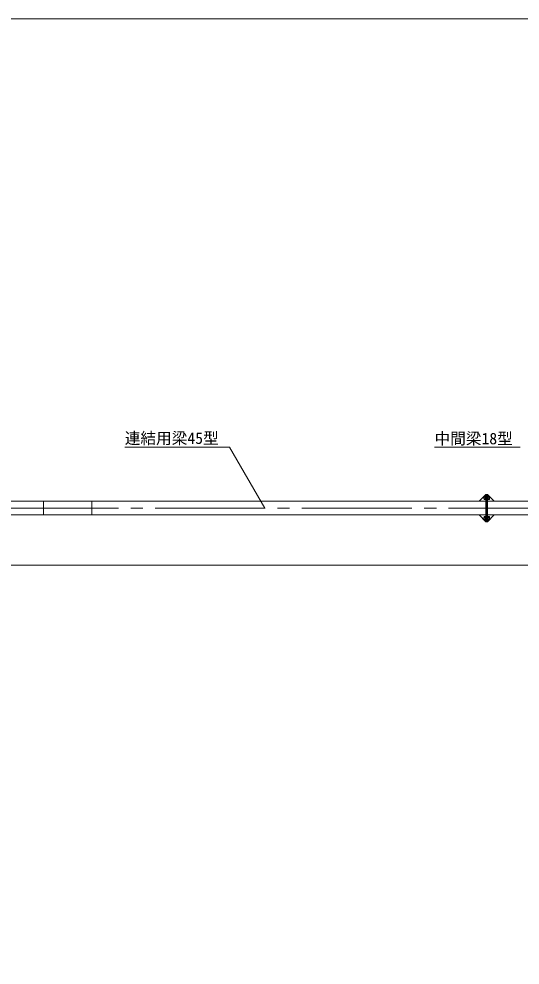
# Model space of a CAD drawing. Units: millimetres, scale not verified. Extents: x -12090 to 12090, y -18325 to 18325.
# Drawn here: x -8393 to -4704, y -8638 to -1675 of the extents above; entities that cross this region are included whole.
import ezdxf
from ezdxf.enums import TextEntityAlignment as Align

# ---------------------------------------------------------------- set-up
doc = ezdxf.new("R2010")
doc.units = ezdxf.units.MM
doc.header["$LTSCALE"] = 90
doc.linetypes.add('CHAIN2', pattern=[12, 9, -1, 1, -1])
for name, color, linetype, lineweight in [('0-6_ﾎﾞﾙﾄ類', 134, 'Continuous', 18), ('0-A_図面枠', 134, 'Continuous', 18), ('0-B_寸法', 134, 'Continuous', 18), ('1-3_中間梁18', 134, 'Continuous', 18), ('1-6_通芯', 134, 'CHAIN2', 18), ('1-9_標準ﾊﾟﾈﾙ', 134, 'Continuous', 18), ('1-B_文字', 134, 'Continuous', 18), ('1-D_連結用梁45', 134, 'Continuous', 18)]:
    doc.layers.add(name, color=color, linetype=linetype, lineweight=lineweight)
doc.styles.add('ＭＳ ゴシック', font='')
doc.styles.get('ＭＳ ゴシック').set_extended_font_data('MS Gothic')

msp = doc.modelspace()

# ---------------------------------------------------------------- linework, layer by layer
at = {"layer": '0-6_ﾎﾞﾙﾄ類'}
for p, q in [((-4968.89, -5193), (-4970.89, -5195)), ((-4970.89, -5205), (-4970.89, -5195)), ((-4968.89, -5207), (-4970.89, -5205)), ((-4967.5, -5194.2), (-4970.1, -5194.2)), ((-4967.5, -5205.8), (-4970.1, -5205.8)), ((-4968.89, -5207), (-4968.89, -5193)), ((-4967.5, -5193), (-4968.89, -5193)), ((-4967.5, -5207), (-4968.89, -5207)), ((-4967.5, -5189.5), (-4965.87, -5187.88)), ((-4967.5, -5210.5), (-4967.5, -5189.5)), ((-4967.5, -5210.5), (-4965.87, -5212.12)), ((-4965.87, -5193.94), (-4958.5, -5193.94)), ((-4965.87, -5206.06), (-4958.5, -5206.06)), ((-4938.89, -5199.19), (-4941.89, -5200)), ((-4938.89, -5200), (-4941.89, -5200.8)), ((-4931.51, -5193.94), (-4938.89, -5193.94)), ((-4931.51, -5206.06), (-4938.89, -5206.06)), ((-4929.89, -5210.5), (-4931.51, -5212.12)), ((-4968.89, -5343), (-4970.89, -5345)), ((-4970.89, -5355), (-4970.89, -5345)), ((-4968.89, -5357), (-4970.89, -5355)), ((-4967.5, -5344.2), (-4970.1, -5344.2)), ((-4967.5, -5355.8), (-4970.1, -5355.8)), ((-4968.89, -5357), (-4968.89, -5343)), ((-4967.5, -5343), (-4968.89, -5343)), ((-4967.5, -5357), (-4968.89, -5357)), ((-4967.5, -5339.5), (-4965.87, -5337.87)), ((-4967.5, -5360.5), (-4967.5, -5339.5)), ((-4967.5, -5360.5), (-4965.87, -5362.13)), ((-4965.87, -5343.94), (-4958.5, -5343.94)), ((-4965.87, -5356.06), (-4958.5, -5356.06)), ((-4938.89, -5349.19), (-4941.89, -5350)), ((-4938.89, -5350), (-4941.89, -5350.81)), ((-4931.51, -5343.94), (-4938.89, -5343.94)), ((-4931.51, -5356.06), (-4938.89, -5356.06)), ((-4929.89, -5360.5), (-4931.51, -5362.13))]:
    msp.add_line(p, q, dxfattribs=at)
for points in [[(-4965.87, -5187.88), (-4958.5, -5187.88), (-4958.5, -5212.12), (-4965.87, -5212.12)], [(-4931.51, -5187.88), (-4938.89, -5187.88), (-4938.89, -5212.12), (-4931.51, -5212.12)], [(-4929.89, -5210.5), (-4929.89, -5189.5), (-4931.51, -5187.88)], [(-4965.87, -5337.87), (-4958.5, -5337.87), (-4958.5, -5362.13), (-4965.87, -5362.13)], [(-4931.51, -5337.87), (-4938.89, -5337.87), (-4938.89, -5362.13), (-4931.51, -5362.13)], [(-4929.89, -5360.5), (-4929.89, -5339.5), (-4931.51, -5337.87)]]:
    msp.add_lwpolyline(points, dxfattribs=at)
for points in [[(-4958.5, -5211), (-4958.5, -5189), (-4956.19, -5189), (-4956.19, -5211)], [(-4941.89, -5189), (-4941.89, -5211), (-4944.19, -5211), (-4944.19, -5189)], [(-4941.89, -5188.65), (-4941.89, -5211.35), (-4938.89, -5211.35), (-4938.89, -5188.65)], [(-4958.5, -5361), (-4958.5, -5339), (-4956.19, -5339), (-4956.19, -5361)], [(-4941.89, -5339), (-4941.89, -5361), (-4944.19, -5361), (-4944.19, -5339)], [(-4941.89, -5338.65), (-4941.89, -5361.35), (-4938.89, -5361.35), (-4938.89, -5338.65)]]:
    msp.add_lwpolyline(points, close=True, dxfattribs=at)
for centre, radius, start, end in [((-4955.37, -5200), 12.12, 150, 210), ((-4962.83, -5190.9), 4.28, 135, 225), ((-4962.83, -5209.09), 4.28, 135, 225), ((-4934.55, -5190.9), 4.28, 315, 45), ((-4942.02, -5200), 12.12, 330, 30), ((-4934.55, -5209.09), 4.28, 315, 45), ((-4955.37, -5350), 12.12, 150, 210), ((-4962.83, -5340.91), 4.28, 135, 225), ((-4962.83, -5359.09), 4.28, 135, 225), ((-4934.55, -5340.91), 4.28, 315, 45), ((-4942.02, -5350), 12.12, 330, 30), ((-4934.55, -5359.09), 4.28, 315, 45)]:
    msp.add_arc(centre, radius, start, end, dxfattribs=at)
at = {"layer": '0-A_図面枠'}
msp.add_lwpolyline([(-12090.19, -1675), (12059.81, -1675), (12059.81, -18325), (-12090.19, -18325)], close=True, dxfattribs=at)
at = {"layer": '0-B_寸法'}
msp.add_line((815.81, -5695), (-8932.19, -5695), dxfattribs=at)
at = {"layer": '1-3_中間梁18'}
for points in [[(-4944.19, -5375), (-4944.19, -5175), (-4950.19, -5175), (-4950.19, -5375)], [(-4944.19, -5225), (-4894.19, -5225), (-4944.19, -5175)], [(-4944.19, -5325), (-3156.19, -5325), (-3156.19, -5225), (-4944.19, -5225)], [(-4944.19, -5325), (-4894.19, -5325), (-4944.19, -5375)]]:
    msp.add_lwpolyline(points, close=True, dxfattribs=at)
at = {"layer": '1-6_通芯'}
msp.add_line((-9550.2, -5275), (2890.81, -5275), dxfattribs=at)
at = {"layer": '1-9_標準ﾊﾟﾈﾙ'}
msp.add_line((-7702.2, -5325), (-7703.73, -5325.36), dxfattribs=at)
at = {"layer": '1-B_文字'}
for p, q in [((-7613.6, -4825.82), (-6842.53, -4825.82)), ((-5333.64, -4825.82), (-4704.24, -4825.82))]:
    msp.add_line(p, q, dxfattribs=at)
msp.add_lwpolyline([(-6582.51, -5275), (-6841.85, -4825.82), (-6842.28, -4825.82)], dxfattribs=at)
at = {"layer": '1-D_連結用梁45'}
for p, q in [((-8211.38, -5225), (-8211.38, -5325)), ((-7856.19, -5225), (-7856.19, -5325))]:
    msp.add_line(p, q, dxfattribs=at)
for points in [[(-4956.19, -5225), (-5006.2, -5225), (-4956.19, -5175)], [(-4950.19, -5175), (-4950.19, -5375), (-4956.19, -5375), (-4956.19, -5175)], [(-4956.19, -5325), (-9550.2, -5325), (-9550.2, -5225), (-4956.19, -5225)], [(-4956.19, -5325), (-5006.2, -5325), (-4956.19, -5375)]]:
    msp.add_lwpolyline(points, close=True, dxfattribs=at)

# ---------------------------------------------------------------- texts
at = {"layer": '1-B_文字', "style": 'ＭＳ ゴシック'}
for s, p in [('連結用梁45型', (-7613.6, -4828.18)), ('中間梁18型', (-5333.64, -4830.73))]:
    msp.add_text(s, height=84.46, dxfattribs=at).set_placement(p, align=Align.BOTTOM_LEFT)

doc.saveas('drawing.dxf')
